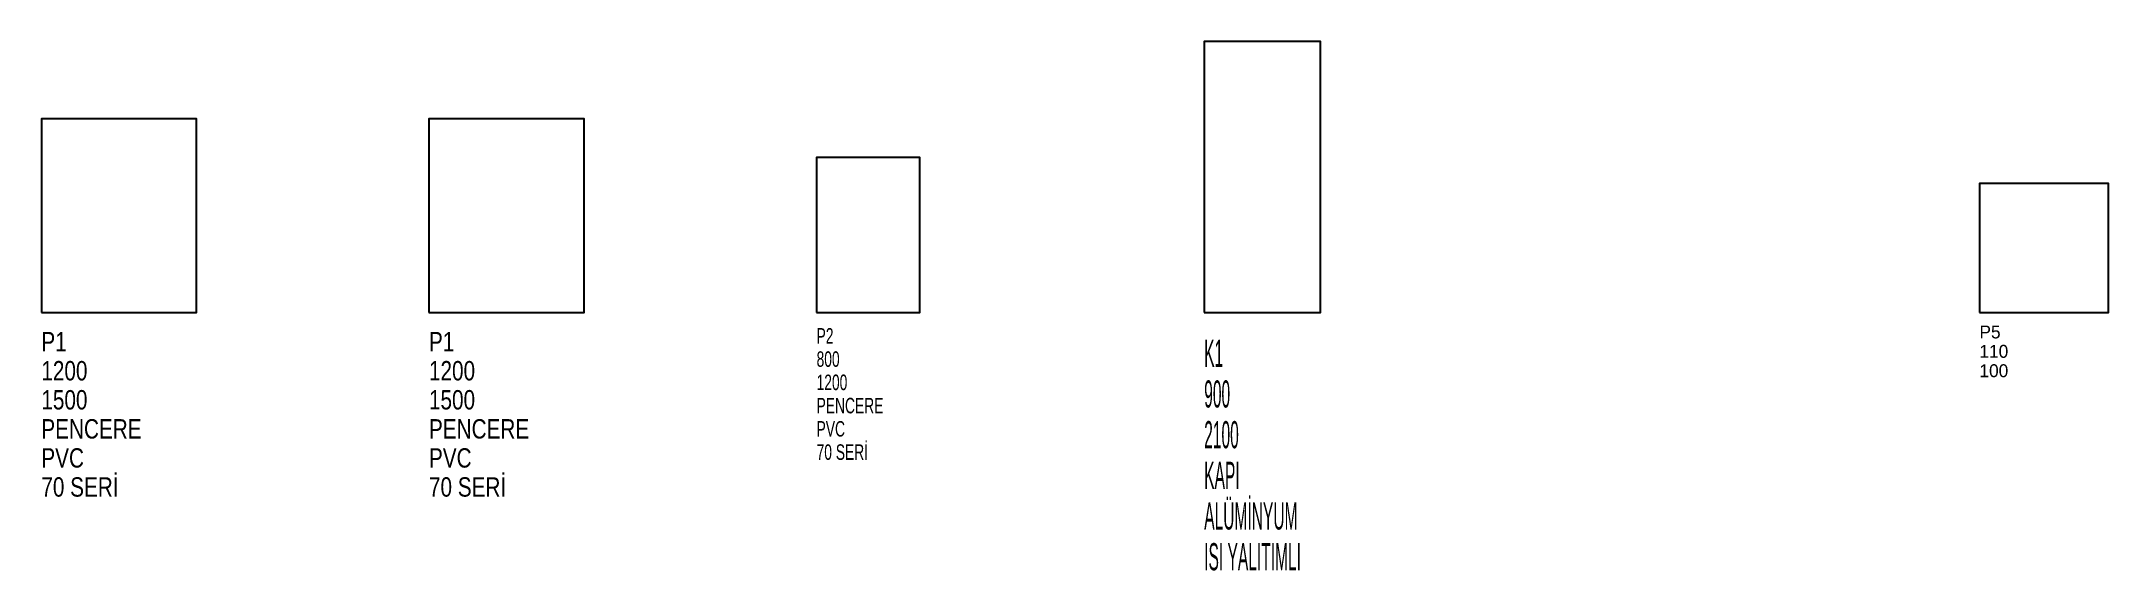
# Model space of a CAD drawing. Header units: millimetres. Extents: x 0 to 16000, y -1998 to 2100.
import ezdxf

# ---------------------------------------------------------------- set-up
doc = ezdxf.new("R2010")
doc.units = ezdxf.units.MM

# ---------------------------------------------------------------- blocks, each defined once
blk = doc.blocks.new('PENCERE_GENEL')
blk.add_lwpolyline([(0, 0), (1, 0), (1, 1), (0, 1)], close=True)
for tag, p in [('POZ', (0, -0.2)), ('EN', (0, -0.35)), ('BOY', (0, -0.5)), ('TIP', (0, -0.65)), ('MALZEME', (0, -0.8)), ('SERI', (0, -0.95))]:
    blk.add_attdef(tag, p, '', height=0.1)
blk = doc.blocks.new('PVC_P5')
blk.add_lwpolyline([(0, 0), (1000, 0), (1000, 1000), (0, 1000)], close=True)
for tag, p in [('POZ', (0, -200)), ('EN_CM', (0, -350)), ('BOY_CM', (0, -500))]:
    blk.add_attdef(tag, p, '', height=100)

msp = doc.modelspace()

# ---------------------------------------------------------------- block references
for p, xscale, yscale, values in [((9000, 0), 900, 2100, {'POZ': 'K1', 'EN': '900', 'BOY': '2100', 'TIP': 'KAPI', 'MALZEME': 'ALÜMİNYUM', 'SERI': 'ISI YALITIMLI'}), ((0, 0), 1200, 1500, {'POZ': 'P1', 'EN': '1200', 'BOY': '1500', 'TIP': 'PENCERE', 'MALZEME': 'PVC', 'SERI': '70 SERİ'}), ((3000, 0), 1200, 1500, {'POZ': 'P1', 'EN': '1200', 'BOY': '1500', 'TIP': 'PENCERE', 'MALZEME': 'PVC', 'SERI': '70 SERİ'}), ((6000, 0), 800, 1200, {'POZ': 'P2', 'EN': '800', 'BOY': '1200', 'TIP': 'PENCERE', 'MALZEME': 'PVC', 'SERI': '70 SERİ'})]:
    msp.add_blockref('PENCERE_GENEL', p, dxfattribs=dict(xscale=xscale, yscale=yscale)).add_auto_attribs(values)
msp.add_blockref('PVC_P5', (15000, 0)).add_auto_attribs({'POZ': 'P5', 'EN_CM': '110', 'BOY_CM': '100'})

doc.saveas('drawing.dxf')
